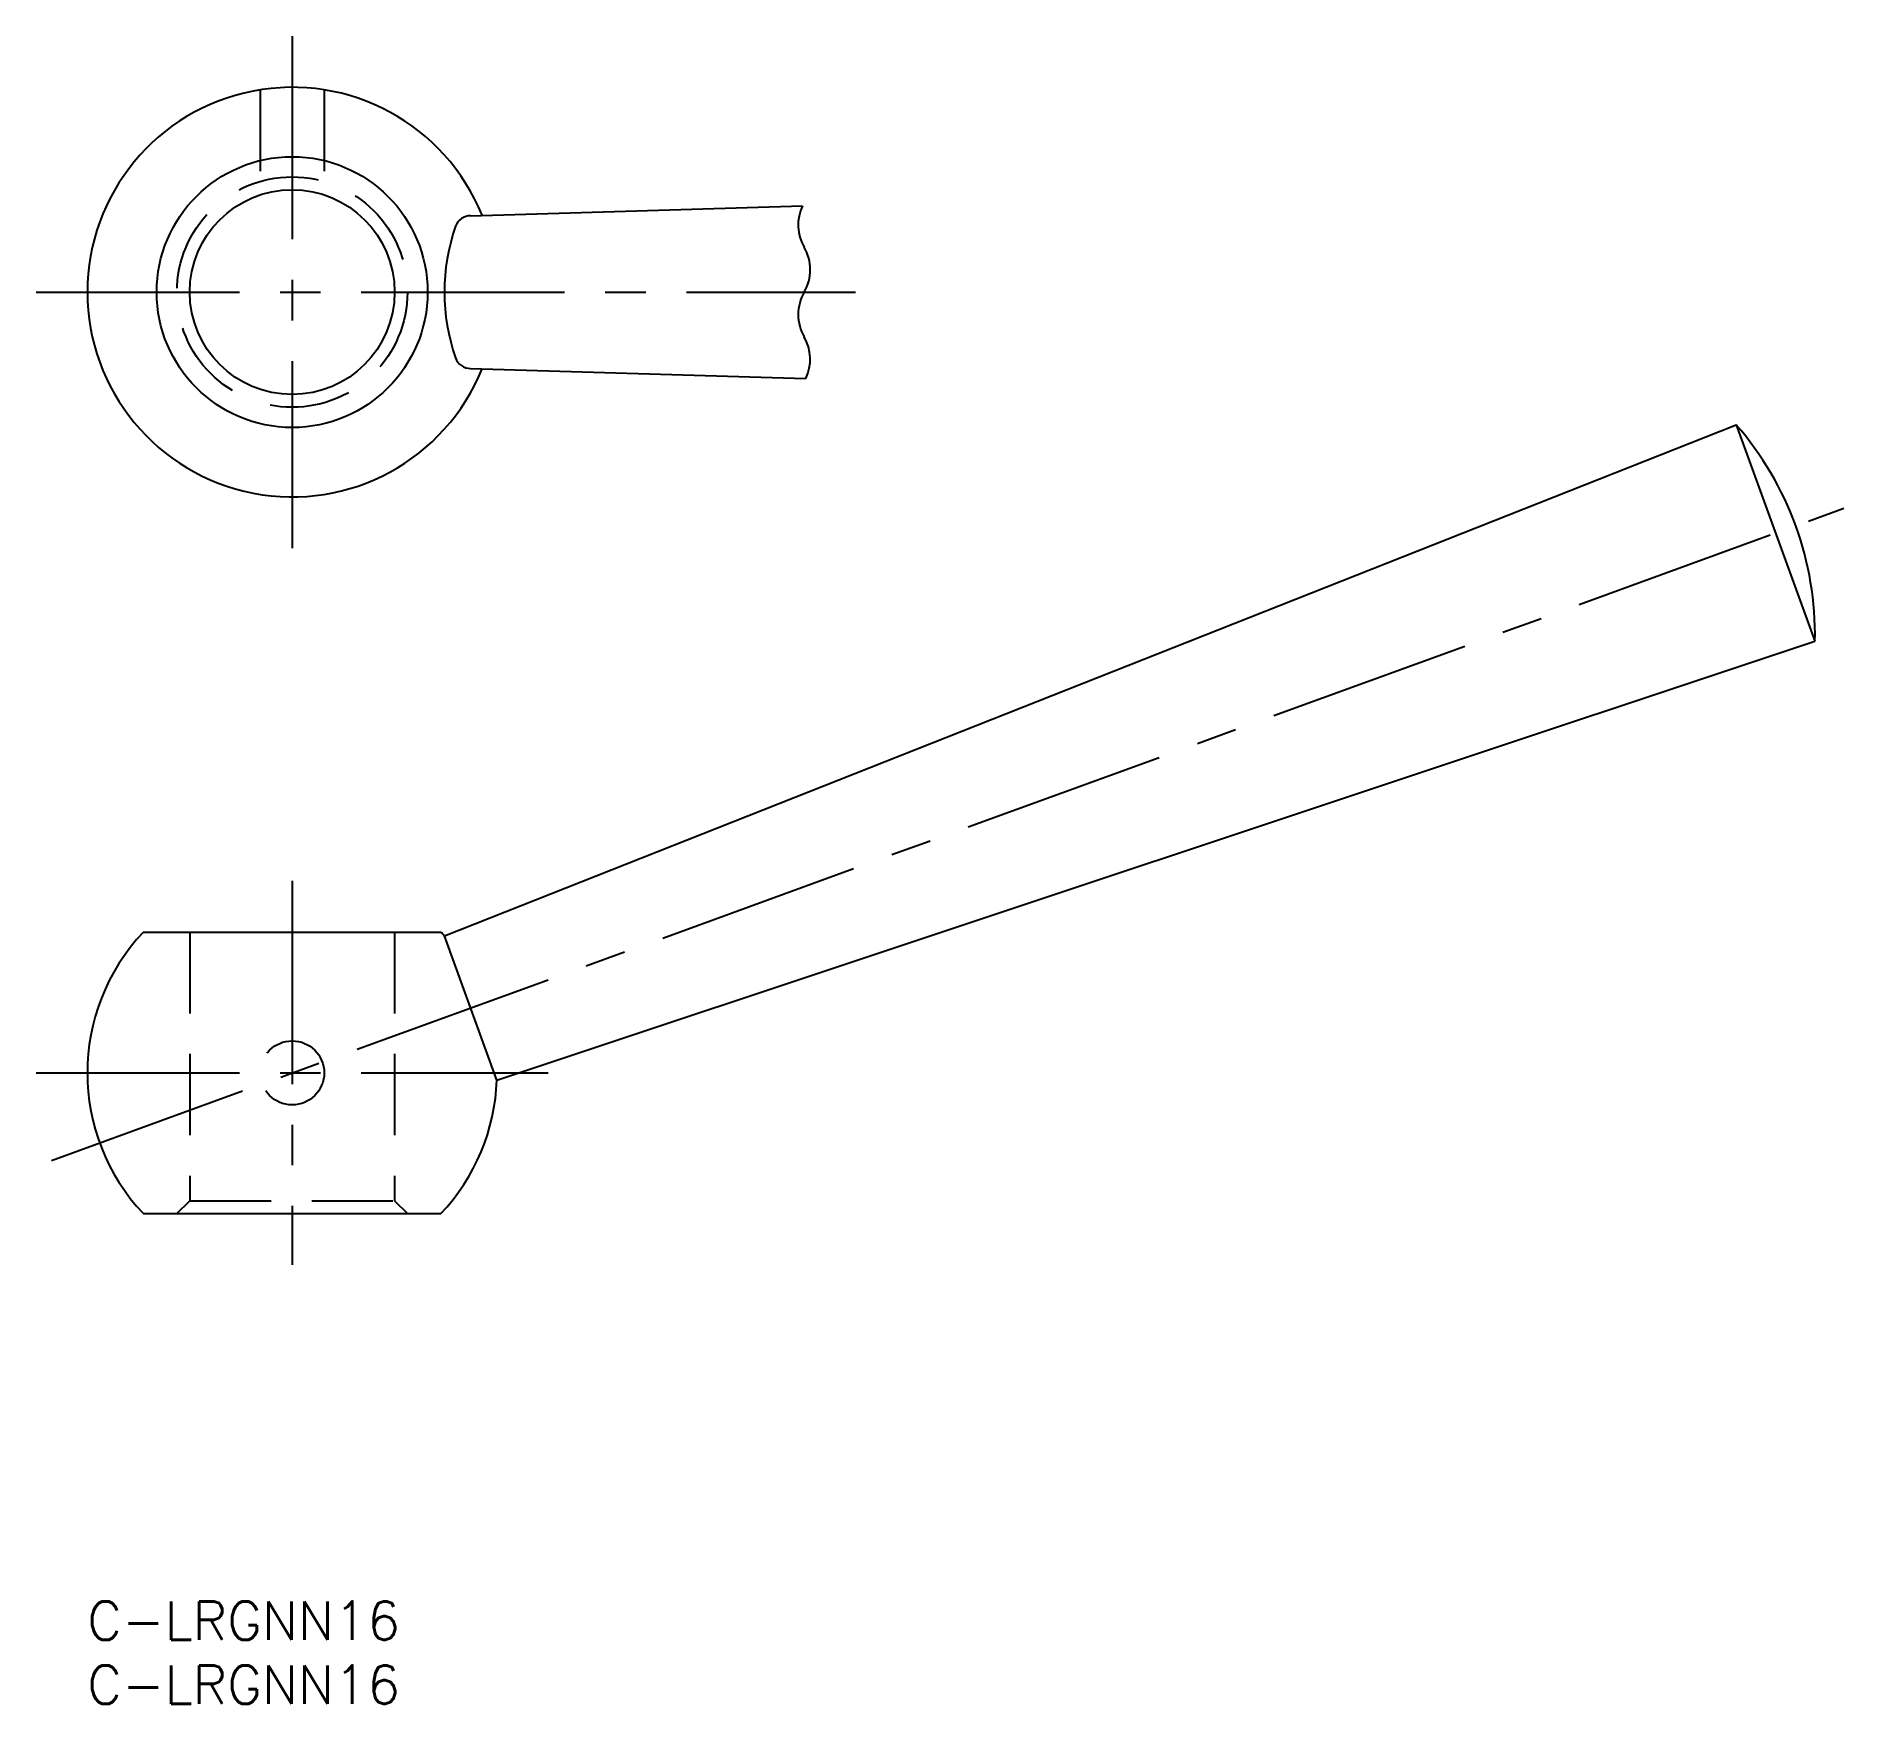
# Model space of a CAD drawing. Extents: x -4 to 137, y -8 to 122.
import ezdxf

# ---------------------------------------------------------------- set-up
doc = ezdxf.new("R2010")
doc.units = 0
doc.header["$LTSCALE"] = 0.5
doc.linetypes.add('CENTER', pattern=[50.8, 31.75, -6.35, 6.35, -6.35])
doc.linetypes.add('DASHED', pattern=[19.05, 12.7, -6.35])
doc.layers.get('0').update_dxf_attribs({"linetype": 'CONTINUOUS'})
doc.layers.add('CENTER', color=1, linetype='CENTER')
doc.styles.get("Standard").update_dxf_attribs({"font": 'txt.shx', "height": 3, "bigfont": 'bigfont.shx'})

# ---------------------------------------------------------------- blocks, each defined once
blk = doc.blocks.new('*U13')
at = {"color": 7, "linetype": 'CONTINUOUS'}
blk.add_text('C-LRGNN16', height=3, dxfattribs=at).set_placement((0, -3))
blk = doc.blocks.new('*U14')
at = {"color": 7, "linetype": 'CONTINUOUS'}
blk.add_text('C-LRGNN16', height=3, dxfattribs=at).set_placement((0, -8))

msp = doc.modelspace()

# ---------------------------------------------------------------- linework, layer by layer
at = {"color": 3, "linetype": 'DASHED'}
for p, q in [((13.5, 118.1), (13.5, 109.9)), ((18.5, 118.1), (18.5, 109.9)), ((8, 52.3), (8, 31.3)), ((24, 52.3), (24, 31.3)), ((7, 30.3), (8, 31.3)), ((8, 31.3), (24, 31.3)), ((24, 31.3), (25, 30.3))]:
    msp.add_line(p, q, dxfattribs=at)
at = {"color": 7, "linetype": 'CONTINUOUS'}
for p, q in [((29.94, 108.27), (55.87, 109.04)), ((29.94, 96.32), (56.13, 95.55)), ((27.89, 52.01), (128.81, 91.93)), ((128.81, 91.93), (134.96, 75.02)), ((31.99, 40.73), (134.96, 75.02)), ((4.38, 52.3), (27.62, 52.3)), ((31.99, 40.73), (27.89, 52.01)), ((4.38, 30.3), (27.62, 30.3))]:
    msp.add_line(p, q, dxfattribs=at)
for radius in [10.58, 8]:
    msp.add_circle((16, 102.3), radius, dxfattribs=at)
at = {"color": 3, "linetype": 'DASHED'}
for centre, radius in [((16, 102.3), 9), ((16, 41.3), 2.5)]:
    msp.add_circle(centre, radius, dxfattribs=at)
at = {"color": 7, "linetype": 'CONTINUOUS'}
for centre, radius, start, end in [((16, 102.3), 16, 22.0243, 337.9757), ((43.36, 102.3), 15.47, 160.5797, 199.4203), ((29.94, 107.03), 1.24, 90, 160.5797), ((29.94, 97.57), 1.24, 199.4203, 270), ((109.97, 75.5), 25, 358.8998, 41.1002), ((16, 41.3), 16, 136.5675, 223.4325), ((16, 41.3), 16, 42.0243, 43.4325), ((16, 41.3), 16, 316.5675, 357.9757)]:
    msp.add_arc(centre, radius, start, end, dxfattribs=at)
at = {"color": 3, "linetype": 'CONTINUOUS'}
for centre, start, end in [((59.03, 107.55), 154.7469, 210), ((52.97, 104.05), 330, 30), ((59.03, 100.55), 150, 210), ((52.97, 97.05), 334.6044, 30)]:
    msp.add_arc(centre, 3.5, start, end, dxfattribs=at)
at = {"layer": 'CENTER', "color": 1, "linetype": 'CENTER'}
for p, q in [((16, 122.3), (16, 82.3)), ((-4, 102.3), (60, 102.3)), ((-2.79, 34.46), (137.22, 85.42)), ((16, 56.3), (16, 26.3)), ((-4, 41.3), (36, 41.3))]:
    msp.add_line(p, q, dxfattribs=at)

# ---------------------------------------------------------------- block references
at = {"color": 7, "linetype": 'CONTINUOUS'}
for name in ['*U13', '*U14']:
    msp.add_blockref(name, (0, 0), dxfattribs=at)

doc.saveas('drawing.dxf')
